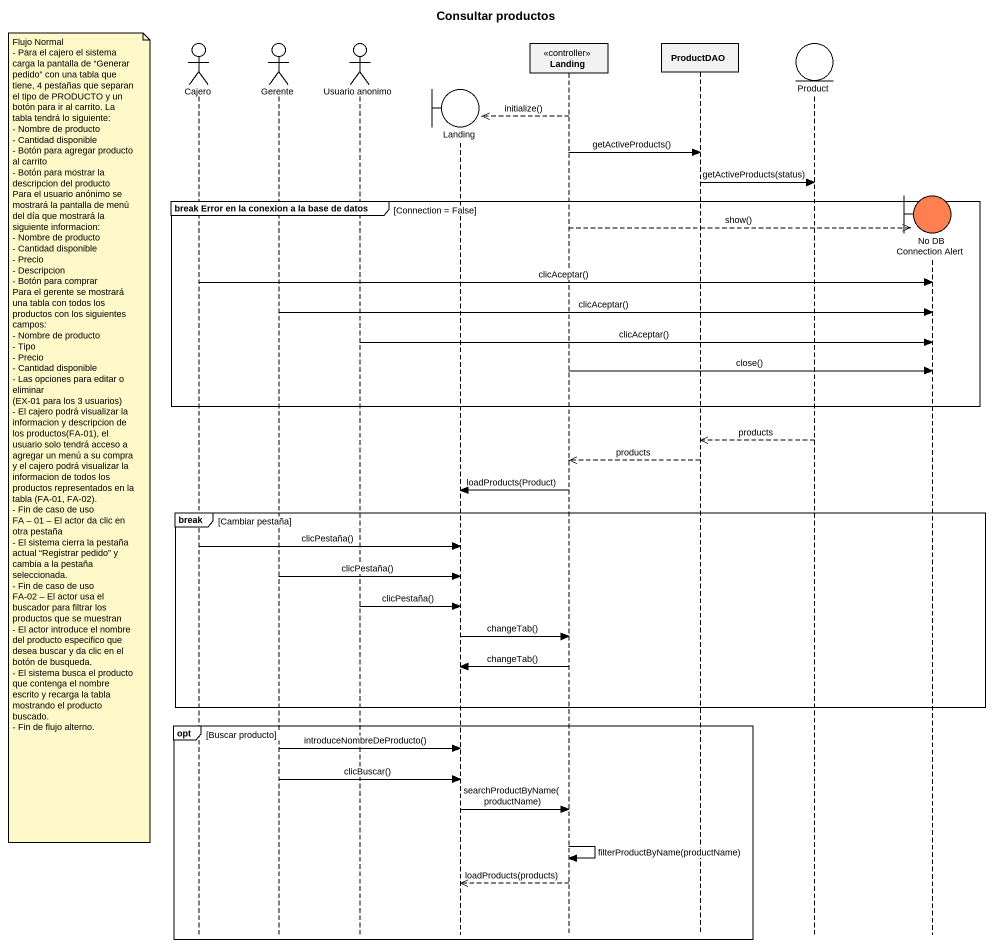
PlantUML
@startuml
title Consultar productos
hide footbox
actor Cajero
actor Gerente
actor "Usuario anonimo" as Usuario_anonimo
boundary Landing
participant "Landing" as Landing_2 <<controller>>
participant ProductDAO
entity Product
boundary "No DB Connection Alert" as No_DB_Connection_Alert #FF7F50

Landing_2 -->> Landing ** : initialize()
Landing_2 -> ProductDAO : getActiveProducts()
ProductDAO -> Product : getActiveProducts(status)
group break Error en la conexion a la base de datos [Connection = False]
  Landing_2 -->> No_DB_Connection_Alert ** : show()
  Cajero -> No_DB_Connection_Alert : clicAceptar()
  Gerente -> No_DB_Connection_Alert : clicAceptar()
  Usuario_anonimo -> No_DB_Connection_Alert : clicAceptar()
  Landing_2 -> No_DB_Connection_Alert : close()
end
note left of Cajero
  Flujo Normal
  - Para el cajero el sistema carga la pantalla de “Generar pedido” con una tabla que tiene, 4 pestañas que separan el tipo de PRODUCTO y un botón para ir al carrito. La tabla tendrá lo siguiente:
  - Nombre de producto
  - Cantidad disponible
  - Botón para agregar producto al carrito
  - Botón para mostrar la descripcion del producto
  Para el usuario anónimo se mostrará la pantalla de menú del día que mostrará la siguiente informacion:
  - Nombre de producto
  - Cantidad disponible
  - Precio
  - Descripcion
  - Botón para comprar
  Para el gerente se mostrará una tabla con todos los productos con los siguientes campos:
  - Nombre de producto
  - Tipo
  - Precio
  - Cantidad disponible
  - Las opciones para editar o eliminar
  (EX-01 para los 3 usuarios)
  - El cajero podrá visualizar la informacion y descripcion de los productos(FA-01), el usuario solo tendrá acceso a agregar un menú a su compra y el cajero podrá visualizar la informacion de todos los productos representados en la tabla (FA-01, FA-02).
  - Fin de caso de uso
  FA – 01 – El actor da clic en otra pestaña
  - El sistema cierra la pestaña actual “Registrar pedido” y cambia a la pestaña seleccionada.
  - Fin de caso de uso
  FA-02 – El actor usa el buscador para filtrar los productos que se muestran
  - El actor introduce el nombre del producto especifico que desea buscar y da clic en el botón de busqueda.
  - El sistema busca el producto que contenga el nombre escrito y recarga la tabla mostrando el producto buscado.
  - Fin de flujo alterno.
end note
Product -->> ProductDAO : products
ProductDAO -->> Landing_2 : products
Landing_2 -> Landing : loadProducts(Product)
break Cambiar pestaña
  Cajero -> Landing : clicPestaña()
  Gerente -> Landing : clicPestaña()
  Usuario_anonimo -> Landing : clicPestaña()
  Landing -> Landing_2 : changeTab()
  Landing_2 -> Landing : changeTab()
end
opt Buscar producto
  Gerente -> Landing : introduceNombreDeProducto()
  Gerente -> Landing : clicBuscar()
  Landing -> Landing_2 : searchProductByName(productName)
  Landing_2 -> Landing_2 : filterProductByName(productName)
  Landing_2 -->> Landing : loadProducts(products)
end
@enduml
